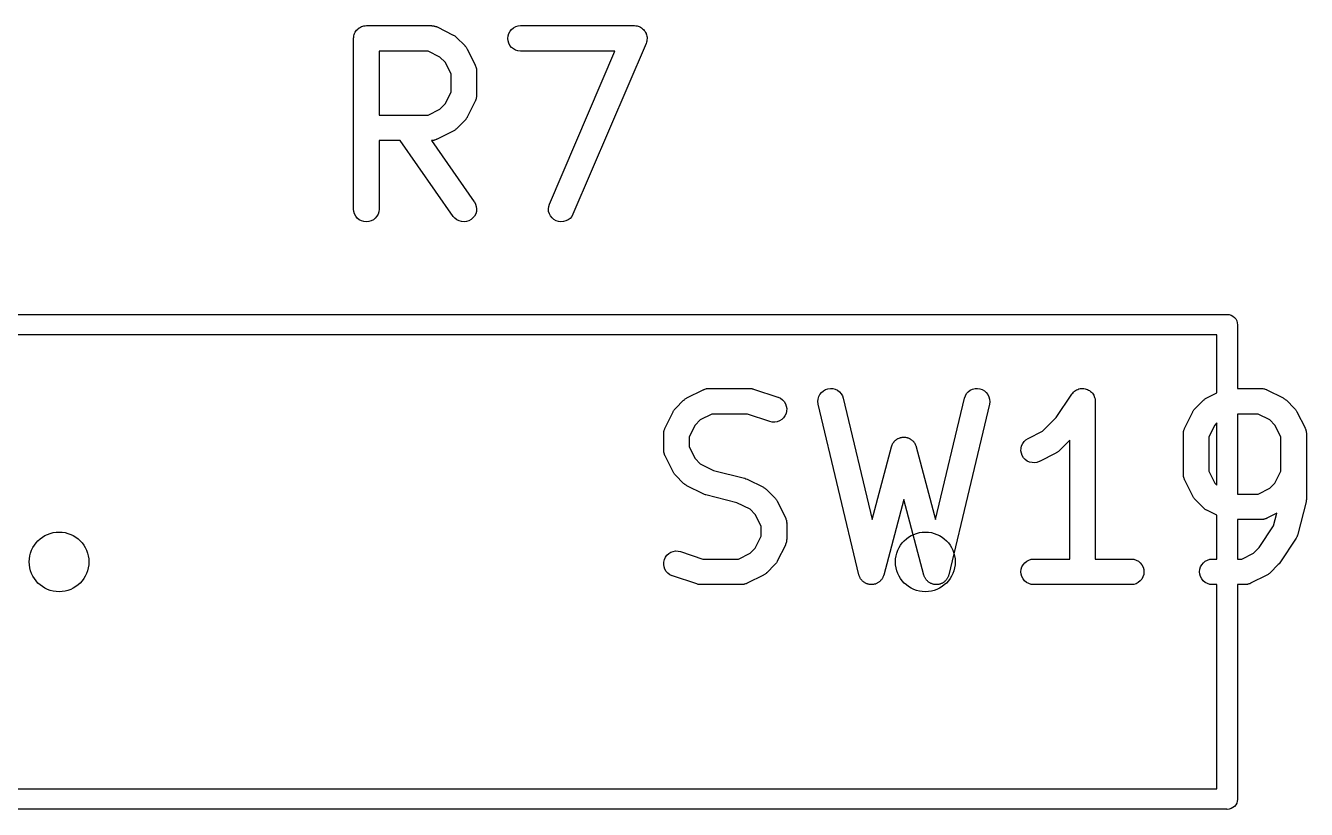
# Model space of a CAD drawing. Extents: x 17 to 176, y -177 to -9.
# Drawn here: x 67.88 to 75.39, y -24.31 to -19.72 of the extents above; entities that cross this region are included whole.
import ezdxf

# ---------------------------------------------------------------- set-up
doc = ezdxf.new("R2010")
doc.units = 0
doc.layers.add('BLACK', color=7, linetype='CONTINUOUS')

msp = doc.modelspace()

# ---------------------------------------------------------------- linework, layer by layer
at = {"layer": 'BLACK', "linetype": 'CONTINUOUS'}
for p, q in [((69.8084, -19.7566), (69.8117, -19.7504)), ((69.8117, -19.7504), (69.8119, -19.7502)), ((69.8119, -19.7502), (69.812, -19.75)), ((69.812, -19.75), (69.8166, -19.7446)), ((69.8166, -19.7446), (69.8211, -19.7392)), ((69.8211, -19.7392), (69.8213, -19.739)), ((69.8213, -19.739), (69.8214, -19.7388)), ((69.8214, -19.7388), (69.8269, -19.7344)), ((69.8269, -19.7344), (69.8324, -19.7299)), ((69.8324, -19.7299), (69.8326, -19.7298)), ((69.8326, -19.7298), (69.8328, -19.7296)), ((69.8328, -19.7296), (69.8391, -19.7264)), ((69.8391, -19.7264), (69.8453, -19.723)), ((69.8453, -19.723), (69.8456, -19.723)), ((69.8456, -19.723), (69.8458, -19.7228)), ((69.8458, -19.7228), (69.8526, -19.7208)), ((69.8526, -19.7208), (69.8593, -19.7188)), ((69.8593, -19.7188), (69.8596, -19.7188)), ((69.8596, -19.7188), (69.8598, -19.7187)), ((69.8598, -19.7187), (69.8669, -19.7181)), ((69.8669, -19.7181), (69.8739, -19.7174)), ((69.8739, -19.7174), (70.2549, -19.7174)), ((70.2549, -19.7174), (70.2559, -19.7174)), ((70.2559, -19.7174), (70.2581, -19.7176)), ((70.2581, -19.7176), (70.2603, -19.7176)), ((70.2603, -19.7176), (70.2654, -19.7184)), ((70.2654, -19.7184), (70.2704, -19.719)), ((70.2704, -19.719), (70.2725, -19.7197)), ((70.2725, -19.7197), (70.2747, -19.7201)), ((70.2747, -19.7201), (70.2795, -19.7219)), ((70.2795, -19.7219), (70.2844, -19.7234)), ((70.2844, -19.7234), (70.2863, -19.7245)), ((70.2863, -19.7245), (70.2884, -19.7253)), ((70.2884, -19.7253), (70.3836, -19.7729)), ((70.7095, -19.7633), (70.7165, -19.7504)), ((70.7165, -19.7504), (70.7258, -19.7392)), ((70.7258, -19.7392), (70.7372, -19.7299)), ((70.7372, -19.7299), (70.7501, -19.723)), ((70.7501, -19.723), (70.7641, -19.7188)), ((70.7641, -19.7188), (70.7787, -19.7174)), ((70.7787, -19.7174), (71.4453, -19.7174)), ((71.4453, -19.7174), (71.4464, -19.7174)), ((71.4464, -19.7174), (71.4466, -19.7174)), ((71.4466, -19.7174), (71.4469, -19.7174)), ((71.4469, -19.7174), (71.454, -19.7182)), ((71.454, -19.7182), (71.4609, -19.719)), ((71.4609, -19.719), (71.4612, -19.7191)), ((71.4612, -19.7191), (71.4614, -19.7191)), ((71.4614, -19.7191), (71.4682, -19.7213)), ((71.4682, -19.7213), (71.4749, -19.7234)), ((71.4749, -19.7234), (71.4751, -19.7236)), ((71.4751, -19.7236), (71.4754, -19.7237)), ((71.4754, -19.7237), (71.4815, -19.7271)), ((71.4815, -19.7271), (71.4877, -19.7305)), ((71.4877, -19.7305), (71.4879, -19.7307)), ((71.4879, -19.7307), (71.4881, -19.7308)), ((71.4881, -19.7308), (71.4935, -19.7354)), ((71.4935, -19.7354), (71.4989, -19.7399)), ((71.4989, -19.7399), (71.4991, -19.7401)), ((71.4991, -19.7401), (71.4993, -19.7403)), ((71.4993, -19.7403), (71.5037, -19.7459)), ((71.5037, -19.7459), (71.5081, -19.7513)), ((71.5081, -19.7513), (71.5082, -19.7515)), ((71.5082, -19.7515), (71.5084, -19.7517)), ((71.5084, -19.7517), (71.5116, -19.7581)), ((69.7989, -19.7913), (69.7997, -19.7843)), ((69.7989, -19.7918), (69.7989, -19.7913)), ((69.7989, -19.7919), (69.7989, -19.7918)), ((69.7989, -19.7924), (69.7989, -19.7919)), ((69.7989, -19.7919), (69.7989, -19.7919)), ((69.7989, -20.7924), (69.7989, -19.7924)), ((69.7997, -19.7843), (69.8004, -19.7773)), ((69.8004, -19.7773), (69.8005, -19.777)), ((69.8005, -19.7768), (69.8027, -19.7701)), ((69.8005, -19.777), (69.8005, -19.7768)), ((69.8027, -19.7701), (69.8048, -19.7633)), ((69.8048, -19.7633), (69.8049, -19.7631)), ((69.8049, -19.7631), (69.805, -19.7628)), ((69.805, -19.7628), (69.8084, -19.7566)), ((70.3836, -19.7729), (70.3846, -19.7734)), ((70.3846, -19.7734), (70.3881, -19.7757)), ((70.3881, -19.7757), (70.3918, -19.7777)), ((70.3918, -19.7777), (70.3942, -19.7797)), ((70.3942, -19.7797), (70.3969, -19.7814)), ((70.3969, -19.7814), (70.3999, -19.7843)), ((70.3999, -19.7843), (70.4031, -19.787)), ((70.4031, -19.787), (70.4507, -19.8346)), ((70.7037, -19.7919), (70.7052, -19.7773)), ((70.705, -19.8064), (70.7037, -19.7919)), ((70.7091, -19.8205), (70.705, -19.8064)), ((70.7052, -19.7773), (70.7095, -19.7633)), ((70.7159, -19.8334), (70.7091, -19.8205)), ((71.5143, -19.8219), (71.0857, -20.8219)), ((71.5116, -19.7581), (71.5149, -19.7643)), ((71.5145, -19.8214), (71.5143, -19.8217)), ((71.5143, -19.8217), (71.5143, -19.8219)), ((71.5166, -19.8147), (71.5145, -19.8214)), ((71.5149, -19.7643), (71.5149, -19.7645)), ((71.5149, -19.7645), (71.5151, -19.7648)), ((71.5151, -19.7648), (71.517, -19.7715)), ((71.5187, -19.808), (71.5166, -19.8147)), ((71.517, -19.7715), (71.519, -19.7783)), ((71.5188, -19.8075), (71.5187, -19.8077)), ((71.5187, -19.8077), (71.5187, -19.808)), ((71.5195, -19.8005), (71.5188, -19.8075)), ((71.519, -19.7783), (71.519, -19.7786)), ((71.519, -19.7786), (71.5191, -19.7788)), ((71.5191, -19.7788), (71.5197, -19.7858)), ((71.5203, -19.7934), (71.5195, -19.8005)), ((71.5197, -19.7858), (71.5203, -19.7929)), ((71.5203, -19.7929), (71.5203, -19.7932)), ((71.5203, -19.7932), (71.5203, -19.7934)), ((69.9489, -19.8674), (69.9489, -20.2412)), ((70.2372, -19.8674), (69.9489, -19.8674)), ((70.3057, -19.9016), (70.2372, -19.8674)), ((70.3361, -19.932), (70.3057, -19.9016)), ((70.4507, -19.8346), (70.4515, -19.8353)), ((70.4515, -19.8353), (70.4541, -19.8386)), ((70.4541, -19.8386), (70.457, -19.8417)), ((70.457, -19.8417), (70.4587, -19.8443)), ((70.4587, -19.8443), (70.4606, -19.8468)), ((70.4606, -19.8468), (70.4626, -19.8505)), ((70.4626, -19.8505), (70.4648, -19.8541)), ((70.4648, -19.8541), (70.5124, -19.9493)), ((70.7251, -19.8449), (70.7159, -19.8334)), ((70.7363, -19.8543), (70.7251, -19.8449)), ((70.7491, -19.8613), (70.7363, -19.8543)), ((70.7631, -19.8657), (70.7491, -19.8613)), ((70.7776, -19.8674), (70.7631, -19.8657)), ((70.7787, -19.8674), (70.7776, -19.8674)), ((71.3316, -19.8674), (70.7787, -19.8674)), ((70.9478, -20.7628), (71.3316, -19.8674)), ((70.3703, -20.0006), (70.3361, -19.932)), ((70.5124, -19.9493), (70.5129, -19.9503)), ((70.5129, -19.9503), (70.5136, -19.9523)), ((70.5136, -19.9523), (70.5147, -19.9543)), ((70.5147, -19.9543), (70.5162, -19.9592)), ((70.5162, -19.9592), (70.5179, -19.964)), ((70.5179, -19.964), (70.5183, -19.9662)), ((70.5183, -19.9662), (70.5189, -19.9683)), ((70.5189, -19.9683), (70.5194, -19.9734)), ((70.5194, -19.9734), (70.5202, -19.9785)), ((70.5202, -19.9785), (70.5201, -19.9807)), ((70.3703, -20.108), (70.3703, -20.0006)), ((70.5201, -19.9807), (70.5203, -19.9829)), ((70.5203, -19.9829), (70.5203, -20.1257)), ((70.3361, -20.1765), (70.3703, -20.108)), ((70.5203, -20.1268), (70.5201, -20.129)), ((70.5203, -20.1257), (70.5203, -20.1268)), ((70.3057, -20.2069), (70.3361, -20.1765)), ((70.5124, -20.1593), (70.4648, -20.2545)), ((70.5132, -20.1572), (70.5124, -20.1593)), ((70.5143, -20.1553), (70.5132, -20.1572)), ((70.5158, -20.1504), (70.5143, -20.1553)), ((70.5177, -20.1456), (70.5158, -20.1504)), ((70.518, -20.1434), (70.5177, -20.1456)), ((70.5187, -20.1413), (70.518, -20.1434)), ((70.5193, -20.1362), (70.5187, -20.1413)), ((70.5201, -20.1312), (70.5193, -20.1362)), ((70.5201, -20.129), (70.5201, -20.1312)), ((69.9489, -20.2412), (70.2372, -20.2412)), ((70.2372, -20.2412), (70.3057, -20.2069)), ((70.4507, -20.274), (70.4031, -20.3216)), ((70.4534, -20.2707), (70.4507, -20.274)), ((70.4564, -20.2677), (70.4534, -20.2707)), ((70.4581, -20.2651), (70.4564, -20.2677)), ((70.46, -20.2627), (70.4581, -20.2651)), ((70.462, -20.259), (70.46, -20.2627)), ((70.4643, -20.2554), (70.462, -20.259)), ((70.4648, -20.2545), (70.4643, -20.2554)), ((70.3836, -20.3357), (70.2884, -20.3833)), ((70.3872, -20.3334), (70.3836, -20.3357)), ((70.3909, -20.3315), (70.3872, -20.3334)), ((70.3934, -20.3295), (70.3909, -20.3315)), ((70.396, -20.3279), (70.3934, -20.3295)), ((70.3991, -20.325), (70.396, -20.3279)), ((70.4024, -20.3223), (70.3991, -20.325)), ((70.4031, -20.3216), (70.4024, -20.3223)), ((70.073, -20.3912), (69.9489, -20.3912)), ((69.9489, -20.3912), (69.9489, -20.7924)), ((70.3839, -20.8354), (70.073, -20.3912)), ((70.2571, -20.391), (70.256, -20.3911)), ((70.256, -20.3911), (70.5068, -20.7494)), ((70.2593, -20.3911), (70.2571, -20.391)), ((70.2643, -20.3903), (70.2593, -20.3911)), ((70.2694, -20.3898), (70.2643, -20.3903)), ((70.2715, -20.3891), (70.2694, -20.3898)), ((70.2737, -20.3888), (70.2715, -20.3891)), ((70.2785, -20.387), (70.2737, -20.3888)), ((70.2834, -20.3855), (70.2785, -20.387)), ((70.2854, -20.3845), (70.2834, -20.3855)), ((70.2875, -20.3837), (70.2854, -20.3845)), ((70.2884, -20.3833), (70.2875, -20.3837)), ((69.8003, -20.8069), (69.7989, -20.7924)), ((69.9489, -20.7934), (69.9473, -20.808)), ((69.9489, -20.7924), (69.9489, -20.7934)), ((70.5068, -20.7494), (70.5074, -20.7502)), ((70.5074, -20.7502), (70.5144, -20.7631)), ((70.5144, -20.7631), (70.5187, -20.7771)), ((70.5187, -20.7771), (70.5203, -20.7916)), ((70.5203, -20.7916), (70.5191, -20.8062)), ((70.9418, -20.7913), (70.9434, -20.7768)), ((70.943, -20.8059), (70.9418, -20.7913)), ((70.9434, -20.7768), (70.9478, -20.7628)), ((69.8046, -20.821), (69.8003, -20.8069)), ((69.8114, -20.8339), (69.8046, -20.821)), ((69.8207, -20.8452), (69.8114, -20.8339)), ((69.832, -20.8546), (69.8207, -20.8452)), ((69.8448, -20.8615), (69.832, -20.8546)), ((69.8588, -20.8658), (69.8448, -20.8615)), ((69.8734, -20.8674), (69.8588, -20.8658)), ((69.888, -20.8661), (69.8734, -20.8674)), ((69.902, -20.8619), (69.888, -20.8661)), ((69.915, -20.8551), (69.902, -20.8619)), ((69.9264, -20.846), (69.915, -20.8551)), ((69.9358, -20.8348), (69.9264, -20.846)), ((69.9428, -20.8219), (69.9358, -20.8348)), ((69.9473, -20.808), (69.9428, -20.8219)), ((70.3934, -20.8465), (70.3839, -20.8354)), ((70.4049, -20.8556), (70.3934, -20.8465)), ((70.418, -20.8622), (70.4049, -20.8556)), ((70.432, -20.8662), (70.418, -20.8622)), ((70.4466, -20.8674), (70.432, -20.8662)), ((70.4612, -20.8657), (70.4466, -20.8674)), ((70.4751, -20.8612), (70.4612, -20.8657)), ((70.4879, -20.8541), (70.4751, -20.8612)), ((70.4991, -20.8447), (70.4879, -20.8541)), ((70.5082, -20.8332), (70.4991, -20.8447)), ((70.515, -20.8202), (70.5082, -20.8332)), ((70.5191, -20.8062), (70.515, -20.8202)), ((70.947, -20.82), (70.943, -20.8059)), ((70.9537, -20.833), (70.947, -20.82)), ((70.9628, -20.8445), (70.9537, -20.833)), ((70.974, -20.854), (70.9628, -20.8445)), ((70.9867, -20.8611), (70.974, -20.854)), ((71.0007, -20.8656), (70.9867, -20.8611)), ((71.0152, -20.8674), (71.0007, -20.8656)), ((71.0298, -20.8662), (71.0152, -20.8674)), ((71.0439, -20.8623), (71.0298, -20.8662)), ((71.057, -20.8557), (71.0439, -20.8623)), ((71.0685, -20.8467), (71.057, -20.8557)), ((71.078, -20.8356), (71.0685, -20.8467)), ((71.0853, -20.8229), (71.078, -20.8356)), ((71.0857, -20.8219), (71.0853, -20.8229)), ((66.3049, -21.41), (74.9191, -21.41)), ((74.9191, -21.41), (74.922, -21.4097)), ((74.922, -21.4097), (74.9249, -21.41)), ((74.9249, -21.41), (74.9249, -21.41)), ((74.9249, -21.41), (74.9338, -21.4109)), ((74.9338, -21.4109), (74.9451, -21.4143)), ((74.9451, -21.4143), (74.9555, -21.4199)), ((74.9555, -21.4199), (74.9646, -21.4274)), ((74.9646, -21.4274), (74.9721, -21.4365)), ((74.9721, -21.4365), (74.9777, -21.4469)), ((74.9777, -21.4469), (74.9811, -21.4582)), ((74.9811, -21.4582), (74.9823, -21.47)), ((74.9823, -21.47), (74.982, -21.4729)), ((74.982, -21.4729), (74.982, -21.8434)), ((74.862, -21.53), (66.362, -21.53)), ((74.862, -21.8688), (74.862, -21.53)), ((71.7542, -21.8989), (71.8494, -21.8513)), ((71.8494, -21.8513), (71.8503, -21.8508)), ((71.8503, -21.8508), (71.8524, -21.8501)), ((71.8524, -21.8501), (71.8544, -21.849)), ((71.8544, -21.849), (71.8593, -21.8476)), ((71.8593, -21.8476), (71.8641, -21.8458)), ((71.8641, -21.8458), (71.8663, -21.8454)), ((71.8663, -21.8454), (71.8684, -21.8448)), ((71.8684, -21.8448), (71.8735, -21.8443)), ((71.8735, -21.8443), (71.8785, -21.8435)), ((71.8785, -21.8435), (71.8808, -21.8436)), ((71.8808, -21.8436), (71.883, -21.8434)), ((71.883, -21.8434), (72.121, -21.8434)), ((72.121, -21.8434), (72.1221, -21.8434)), ((72.1221, -21.8434), (72.1263, -21.8439)), ((72.1263, -21.8439), (72.1305, -21.844)), ((72.1305, -21.844), (72.1335, -21.8447)), ((72.1335, -21.8447), (72.1366, -21.845)), ((72.1366, -21.845), (72.1407, -21.8463)), ((72.1407, -21.8463), (72.1448, -21.8472)), ((72.1448, -21.8472), (72.2876, -21.8948)), ((72.5538, -21.8572), (72.5665, -21.85)), ((72.5665, -21.85), (72.5804, -21.8453)), ((72.5804, -21.8453), (72.5949, -21.8434)), ((72.5949, -21.8434), (72.6095, -21.8444)), ((72.6095, -21.8444), (72.6236, -21.8482)), ((72.6236, -21.8482), (72.6368, -21.8546)), ((72.6368, -21.8546), (72.6484, -21.8635)), ((73.404, -21.8628), (73.4157, -21.8541)), ((73.4157, -21.8541), (73.429, -21.8478)), ((73.429, -21.8478), (73.4432, -21.8442)), ((73.4432, -21.8442), (73.4578, -21.8435)), ((73.4578, -21.8435), (73.4723, -21.8455)), ((73.4723, -21.8455), (73.4861, -21.8504)), ((73.4861, -21.8504), (73.4987, -21.8579)), ((74.0269, -21.86), (74.0324, -21.8556)), ((74.0324, -21.8556), (74.0324, -21.8556)), ((74.0324, -21.8556), (74.0325, -21.8556)), ((74.0325, -21.8556), (74.0393, -21.852)), ((74.0393, -21.852), (74.0453, -21.8488)), ((74.0453, -21.8488), (74.0454, -21.8488)), ((74.0454, -21.8488), (74.0527, -21.8467)), ((74.0454, -21.8488), (74.0454, -21.8488)), ((74.0527, -21.8467), (74.0594, -21.8447)), ((74.0594, -21.8447), (74.0594, -21.8447)), ((74.0594, -21.8447), (74.0595, -21.8447)), ((74.0595, -21.8447), (74.0667, -21.844)), ((74.0667, -21.844), (74.074, -21.8434)), ((74.074, -21.8434), (74.0741, -21.8434)), ((74.074, -21.8434), (74.074, -21.8434)), ((74.0741, -21.8434), (74.0815, -21.8442)), ((74.0815, -21.8442), (74.0885, -21.8449)), ((74.0885, -21.8449), (74.0886, -21.8449)), ((74.0886, -21.8449), (74.0886, -21.8449)), ((74.0886, -21.8449), (74.096, -21.8472)), ((74.096, -21.8472), (74.1025, -21.8492)), ((74.1025, -21.8492), (74.1025, -21.8493)), ((74.1025, -21.8493), (74.1026, -21.8493)), ((74.1026, -21.8493), (74.1091, -21.8528)), ((74.1091, -21.8528), (74.1154, -21.8562)), ((74.1154, -21.8562), (74.1154, -21.8562)), ((74.1154, -21.8562), (74.1155, -21.8563)), ((74.1155, -21.8563), (74.121, -21.8609)), ((74.982, -21.8434), (75.121, -21.8434)), ((75.121, -21.8434), (75.1221, -21.8434)), ((75.1221, -21.8434), (75.1243, -21.8436)), ((75.1243, -21.8436), (75.1265, -21.8436)), ((75.1265, -21.8436), (75.1316, -21.8444)), ((75.1316, -21.8444), (75.1366, -21.845)), ((75.1366, -21.845), (75.1387, -21.8457)), ((75.1387, -21.8457), (75.1409, -21.8461)), ((75.1409, -21.8461), (75.1457, -21.8479)), ((75.1457, -21.8479), (75.1506, -21.8494)), ((75.1506, -21.8494), (75.1525, -21.8505)), ((75.1525, -21.8505), (75.1546, -21.8513)), ((75.1546, -21.8513), (75.2498, -21.8989)), ((71.6871, -21.9606), (71.7347, -21.913)), ((71.7347, -21.913), (71.7354, -21.9122)), ((71.7354, -21.9122), (71.7387, -21.9096)), ((71.7387, -21.9096), (71.7418, -21.9067)), ((71.7418, -21.9067), (71.7444, -21.905)), ((71.7444, -21.905), (71.7469, -21.9031)), ((71.7469, -21.9031), (71.7506, -21.9012)), ((71.7506, -21.9012), (71.7542, -21.8989)), ((72.2876, -21.8948), (72.2886, -21.8952)), ((72.2886, -21.8952), (72.3019, -21.9013)), ((72.3019, -21.9013), (72.3137, -21.9099)), ((72.3137, -21.9099), (72.3237, -21.9207)), ((72.3237, -21.9207), (72.3313, -21.9332)), ((72.5223, -21.9202), (72.5233, -21.9056)), ((72.524, -21.9347), (72.5223, -21.9202)), ((72.5233, -21.9056), (72.5272, -21.8915)), ((72.5272, -21.8915), (72.5338, -21.8784)), ((72.5338, -21.8784), (72.5428, -21.8668)), ((72.5428, -21.8668), (72.5538, -21.8572)), ((72.6484, -21.8635), (72.6581, -21.8745)), ((72.6581, -21.8745), (72.6654, -21.8872)), ((72.6654, -21.8872), (72.6702, -21.901)), ((72.6702, -21.901), (72.8394, -22.6119)), ((73.2122, -22.6119), (73.3814, -21.901)), ((73.3814, -21.901), (73.3817, -21.9)), ((73.3817, -21.9), (73.3866, -21.8862)), ((73.3866, -21.8862), (73.3942, -21.8737)), ((73.3942, -21.8737), (73.404, -21.8628)), ((73.4987, -21.8579), (73.5096, -21.8676)), ((73.5096, -21.8676), (73.5184, -21.8793)), ((73.5184, -21.8793), (73.5248, -21.8925)), ((73.5248, -21.8925), (73.5285, -21.9066)), ((73.5293, -21.9212), (73.5273, -21.9358)), ((73.5285, -21.9066), (73.5293, -21.9212)), ((73.9199, -22.0135), (74.011, -21.8768)), ((74.011, -21.8768), (74.0115, -21.876)), ((74.0115, -21.876), (74.0115, -21.876)), ((74.0115, -21.876), (74.0116, -21.876)), ((74.0116, -21.8759), (74.0163, -21.8703)), ((74.0116, -21.876), (74.0116, -21.8759)), ((74.0163, -21.8703), (74.021, -21.8648)), ((74.021, -21.8647), (74.0269, -21.86)), ((74.021, -21.8648), (74.021, -21.8647)), ((74.021, -21.8648), (74.021, -21.8648)), ((74.121, -21.8609), (74.1266, -21.8655)), ((74.1266, -21.8655), (74.1267, -21.8656)), ((74.1267, -21.8656), (74.1267, -21.8656)), ((74.1267, -21.8656), (74.1316, -21.8716)), ((74.1316, -21.8716), (74.1359, -21.8769)), ((74.1359, -21.8769), (74.1359, -21.8769)), ((74.1359, -21.8769), (74.136, -21.877)), ((74.136, -21.877), (74.1396, -21.8839)), ((74.1396, -21.8839), (74.1428, -21.8898)), ((74.1428, -21.8898), (74.1428, -21.8899)), ((74.1428, -21.8899), (74.1428, -21.8899)), ((74.1428, -21.8899), (74.1449, -21.897)), ((74.1449, -21.897), (74.147, -21.9038)), ((74.147, -21.9038), (74.147, -21.9039)), ((74.147, -21.9039), (74.147, -21.9039)), ((74.147, -21.9039), (74.1477, -21.9113)), ((74.1477, -21.9113), (74.1484, -21.9184)), ((74.1484, -21.9184), (74.1484, -22.8434)), ((74.7347, -21.9606), (74.7823, -21.913)), ((74.7823, -21.913), (74.783, -21.9122)), ((74.783, -21.9122), (74.7863, -21.9096)), ((74.7863, -21.9096), (74.7894, -21.9067)), ((74.7894, -21.9067), (74.792, -21.905)), ((74.792, -21.905), (74.7945, -21.9031)), ((74.7945, -21.9031), (74.7982, -21.9012)), ((74.7982, -21.9012), (74.8018, -21.8989)), ((74.8018, -21.8989), (74.862, -21.8688)), ((75.2498, -21.8989), (75.2508, -21.8994)), ((75.2508, -21.8994), (75.2543, -21.9017)), ((75.2543, -21.9017), (75.258, -21.9037)), ((75.258, -21.9037), (75.2604, -21.9057)), ((75.2604, -21.9057), (75.263, -21.9074)), ((75.263, -21.9074), (75.2661, -21.9103)), ((75.2661, -21.9103), (75.2693, -21.913)), ((75.2693, -21.913), (75.3169, -21.9606)), ((71.6254, -22.0753), (71.673, -21.9801)), ((71.673, -21.9801), (71.6735, -21.9791)), ((71.6735, -21.9791), (71.6758, -21.9756)), ((71.6758, -21.9756), (71.6778, -21.9719)), ((71.6778, -21.9719), (71.6798, -21.9695)), ((71.6798, -21.9695), (71.6815, -21.9669)), ((71.6815, -21.9669), (71.6844, -21.9638)), ((71.6844, -21.9638), (71.6871, -21.9606)), ((71.9007, -21.9934), (71.8321, -22.0276)), ((72.1089, -21.9934), (71.9007, -21.9934)), ((72.2402, -22.0372), (72.1089, -21.9934)), ((72.3288, -22.0035), (72.3203, -22.0154)), ((72.3349, -21.9902), (72.3288, -22.0035)), ((72.3313, -21.9332), (72.3364, -21.9469)), ((72.3382, -21.976), (72.3349, -21.9902)), ((72.3364, -21.9469), (72.3388, -21.9613)), ((72.3388, -21.9613), (72.3382, -21.976)), ((72.5243, -21.9358), (72.524, -21.9347)), ((72.7624, -22.9358), (72.5243, -21.9358)), ((73.5273, -21.9358), (73.2892, -22.9358)), ((74.673, -22.0753), (74.7206, -21.9801)), ((74.7206, -21.9801), (74.7211, -21.9791)), ((74.7211, -21.9791), (74.7234, -21.9756)), ((74.7234, -21.9756), (74.7254, -21.9719)), ((74.7254, -21.9719), (74.7274, -21.9695)), ((74.7274, -21.9695), (74.7291, -21.9669)), ((74.7291, -21.9669), (74.732, -21.9638)), ((74.732, -21.9638), (74.7347, -21.9606)), ((74.982, -21.9934), (74.982, -22.4624)), ((75.1033, -21.9934), (74.982, -21.9934)), ((75.1719, -22.0276), (75.1033, -21.9934)), ((75.3169, -21.9606), (75.3177, -21.9613)), ((75.3177, -21.9613), (75.3203, -21.9646)), ((75.3203, -21.9646), (75.3232, -21.9677)), ((75.3232, -21.9677), (75.3249, -21.9703)), ((75.3249, -21.9703), (75.3268, -21.9728)), ((75.3268, -21.9728), (75.3287, -21.9765)), ((75.3287, -21.9765), (75.331, -21.9801)), ((75.331, -21.9801), (75.3786, -22.0753)), ((71.622, -22.0842), (71.6235, -22.0793)), ((71.6235, -22.0793), (71.6246, -22.0774)), ((71.6246, -22.0774), (71.6254, -22.0753)), ((71.8017, -22.058), (71.7675, -22.1266)), ((71.8321, -22.0276), (71.8017, -22.058)), ((72.2545, -22.0404), (72.2402, -22.0372)), ((72.2691, -22.0408), (72.2545, -22.0404)), ((72.2835, -22.0384), (72.2691, -22.0408)), ((72.2972, -22.0332), (72.2835, -22.0384)), ((72.3096, -22.0254), (72.2972, -22.0332)), ((72.3203, -22.0154), (72.3096, -22.0254)), ((73.8385, -22.0948), (73.9199, -22.0135)), ((74.6696, -22.0842), (74.6712, -22.0793)), ((74.6712, -22.0793), (74.6722, -22.0774)), ((74.6722, -22.0774), (74.673, -22.0753)), ((74.8494, -22.058), (74.8151, -22.1266)), ((74.862, -22.0454), (74.8494, -22.058)), ((74.862, -22.4104), (74.862, -22.0454)), ((75.2023, -22.058), (75.1719, -22.0276)), ((75.2365, -22.1266), (75.2023, -22.058)), ((75.3786, -22.0753), (75.3791, -22.0763)), ((75.3791, -22.0763), (75.3798, -22.0783)), ((75.3798, -22.0783), (75.3809, -22.0803)), ((75.3809, -22.0803), (75.3823, -22.0852)), ((71.6175, -22.1078), (71.6177, -22.1056)), ((71.6175, -22.1089), (71.6175, -22.1078)), ((71.6175, -22.2041), (71.6175, -22.1089)), ((71.6177, -22.1034), (71.6185, -22.0984)), ((71.6177, -22.1056), (71.6177, -22.1034)), ((71.6185, -22.0984), (71.6191, -22.0933)), ((71.6191, -22.0933), (71.6198, -22.0912)), ((71.6198, -22.0912), (71.6202, -22.089)), ((71.6202, -22.089), (71.622, -22.0842)), ((71.7675, -22.1266), (71.7675, -22.1864)), ((72.9668, -22.1578), (72.9685, -22.156)), ((72.9685, -22.156), (72.97, -22.154)), ((72.97, -22.154), (72.9736, -22.1507)), ((72.9736, -22.1507), (72.9769, -22.1472)), ((72.9769, -22.1472), (72.9789, -22.1458)), ((72.9789, -22.1458), (72.9807, -22.1441)), ((72.9807, -22.1441), (72.9849, -22.1416)), ((72.9849, -22.1416), (72.9889, -22.1388)), ((72.9889, -22.1388), (72.9912, -22.1378)), ((72.9912, -22.1378), (72.9932, -22.1365)), ((72.9932, -22.1365), (72.9978, -22.1349)), ((72.9978, -22.1349), (73.0023, -22.1329)), ((73.0023, -22.1329), (73.0047, -22.1323)), ((73.0047, -22.1323), (73.007, -22.1315)), ((73.007, -22.1315), (73.0118, -22.1307)), ((73.0118, -22.1307), (73.0166, -22.1297)), ((73.0166, -22.1297), (73.019, -22.1296)), ((73.019, -22.1296), (73.0215, -22.1292)), ((73.0215, -22.1292), (73.0263, -22.1294)), ((73.0263, -22.1294), (73.0312, -22.1293)), ((73.0312, -22.1293), (73.0336, -22.1297)), ((73.0336, -22.1297), (73.0361, -22.1298)), ((73.0361, -22.1298), (73.0408, -22.1309)), ((73.0408, -22.1309), (73.0456, -22.1318)), ((73.0456, -22.1318), (73.0479, -22.1326)), ((73.0479, -22.1326), (73.0503, -22.1332)), ((73.0503, -22.1332), (73.0547, -22.1352)), ((73.0547, -22.1352), (73.0593, -22.137)), ((73.0593, -22.137), (73.0614, -22.1383)), ((73.0614, -22.1383), (73.0636, -22.1393)), ((73.0636, -22.1393), (73.0676, -22.1422)), ((73.0676, -22.1422), (73.0717, -22.1448)), ((73.0717, -22.1448), (73.0735, -22.1465)), ((73.0735, -22.1465), (73.0755, -22.1479)), ((73.0755, -22.1479), (73.0788, -22.1515)), ((73.0788, -22.1515), (73.0824, -22.1548)), ((73.0824, -22.1548), (73.0838, -22.1568)), ((73.0838, -22.1568), (73.0854, -22.1586)), ((73.7227, -22.1668), (73.7311, -22.1549)), ((73.7311, -22.1549), (73.7418, -22.1448)), ((73.7418, -22.1448), (73.7542, -22.137)), ((73.7542, -22.137), (73.8385, -22.0948)), ((73.9984, -22.1471), (73.936, -22.2095)), ((73.9984, -22.8434), (73.9984, -22.1471)), ((74.6651, -22.1078), (74.6653, -22.1056)), ((74.6651, -22.1089), (74.6651, -22.1078)), ((74.6651, -22.347), (74.6651, -22.1089)), ((74.6653, -22.1034), (74.6662, -22.0984)), ((74.6653, -22.1056), (74.6653, -22.1034)), ((74.6662, -22.0984), (74.6667, -22.0933)), ((74.6667, -22.0933), (74.6674, -22.0912)), ((74.6674, -22.0912), (74.6678, -22.089)), ((74.6678, -22.089), (74.6696, -22.0842)), ((74.8151, -22.1266), (74.8151, -22.3292)), ((75.2365, -22.3292), (75.2365, -22.1266)), ((75.3823, -22.0852), (75.3841, -22.09)), ((75.3841, -22.09), (75.3845, -22.0922)), ((75.3845, -22.0922), (75.3851, -22.0943)), ((75.3851, -22.0943), (75.3856, -22.0994)), ((75.3856, -22.0994), (75.3864, -22.1045)), ((75.3864, -22.1045), (75.3863, -22.1067)), ((75.3863, -22.1067), (75.3865, -22.1089)), ((75.3865, -22.1089), (75.3865, -22.4898)), ((71.6177, -22.2063), (71.6175, -22.2041)), ((71.6176, -22.2085), (71.6177, -22.2063)), ((71.6184, -22.2136), (71.6176, -22.2085)), ((71.6189, -22.2187), (71.6184, -22.2136)), ((71.6195, -22.2208), (71.6189, -22.2187)), ((71.6199, -22.223), (71.6195, -22.2208)), ((71.6217, -22.2278), (71.6199, -22.223)), ((71.6231, -22.2327), (71.6217, -22.2278)), ((71.7675, -22.1864), (71.8017, -22.2549)), ((72.8394, -22.6119), (72.9533, -22.1848)), ((72.9533, -22.1848), (72.9536, -22.1838)), ((72.9536, -22.1838), (72.9545, -22.1815)), ((72.9545, -22.1815), (72.9551, -22.1791)), ((72.9551, -22.1791), (72.9572, -22.1747)), ((72.9572, -22.1747), (72.9589, -22.1701)), ((72.9589, -22.1701), (72.9603, -22.1681)), ((72.9603, -22.1681), (72.9613, -22.1658)), ((72.9613, -22.1658), (72.9642, -22.1619)), ((72.9642, -22.1619), (72.9668, -22.1578)), ((73.0854, -22.1586), (73.088, -22.1628)), ((73.088, -22.1628), (73.0908, -22.1667)), ((73.0908, -22.1667), (73.0919, -22.169)), ((73.0919, -22.169), (73.0931, -22.1711)), ((73.0931, -22.1711), (73.0949, -22.1756)), ((73.0949, -22.1756), (73.0969, -22.1801)), ((73.0969, -22.1801), (73.0974, -22.1825)), ((73.0974, -22.1825), (73.0983, -22.1848)), ((73.0983, -22.1848), (73.2122, -22.6119)), ((73.7129, -22.209), (73.7133, -22.1944)), ((73.7153, -22.2235), (73.7129, -22.209)), ((73.7133, -22.1944), (73.7166, -22.1801)), ((73.7204, -22.2372), (73.7153, -22.2235)), ((73.7166, -22.1801), (73.7227, -22.1668)), ((73.9165, -22.2236), (73.8213, -22.2712)), ((73.9201, -22.2213), (73.9165, -22.2236)), ((73.9238, -22.2194), (73.9201, -22.2213)), ((73.9262, -22.2174), (73.9238, -22.2194)), ((73.9289, -22.2158), (73.9262, -22.2174)), ((73.9319, -22.2129), (73.9289, -22.2158)), ((73.9352, -22.2102), (73.9319, -22.2129)), ((73.936, -22.2095), (73.9352, -22.2102)), ((71.6242, -22.2346), (71.6231, -22.2327)), ((71.6249, -22.2367), (71.6242, -22.2346)), ((71.6254, -22.2376), (71.6249, -22.2367)), ((71.673, -22.3329), (71.6254, -22.2376)), ((71.8017, -22.2549), (71.8321, -22.2853)), ((71.8321, -22.2853), (71.9091, -22.3238)), ((73.7281, -22.2496), (73.7204, -22.2372)), ((73.7381, -22.2603), (73.7281, -22.2496)), ((73.7499, -22.2689), (73.7381, -22.2603)), ((73.7633, -22.275), (73.7499, -22.2689)), ((73.7775, -22.2784), (73.7633, -22.275)), ((73.7921, -22.279), (73.7775, -22.2784)), ((73.8066, -22.2767), (73.7921, -22.279)), ((73.8203, -22.2716), (73.8066, -22.2767)), ((73.8213, -22.2712), (73.8203, -22.2716)), ((71.6753, -22.3364), (71.673, -22.3329)), ((71.6772, -22.3402), (71.6753, -22.3364)), ((71.6791, -22.3426), (71.6772, -22.3402)), ((71.6808, -22.3453), (71.6791, -22.3426)), ((71.6837, -22.3483), (71.6808, -22.3453)), ((71.6863, -22.3516), (71.6837, -22.3483)), ((71.6871, -22.3524), (71.6863, -22.3516)), ((71.7347, -22.4), (71.6871, -22.3524)), ((71.9091, -22.3238), (72.0916, -22.3694)), ((72.0916, -22.3694), (72.0926, -22.3697)), ((72.0926, -22.3697), (72.093, -22.3698)), ((72.093, -22.3698), (72.0933, -22.3699)), ((72.0933, -22.3699), (72.0998, -22.3724)), ((72.0998, -22.3724), (72.1063, -22.3748)), ((72.1063, -22.3748), (72.1066, -22.375)), ((72.1066, -22.375), (72.107, -22.3751)), ((72.107, -22.3751), (72.2022, -22.4227)), ((74.6653, -22.3491), (74.6651, -22.347)), ((74.6652, -22.3514), (74.6653, -22.3491)), ((74.666, -22.3564), (74.6652, -22.3514)), ((74.6665, -22.3615), (74.666, -22.3564)), ((74.6672, -22.3636), (74.6665, -22.3615)), ((74.6675, -22.3658), (74.6672, -22.3636)), ((74.6693, -22.3706), (74.6675, -22.3658)), ((74.6708, -22.3755), (74.6693, -22.3706)), ((74.6718, -22.3775), (74.6708, -22.3755)), ((74.6726, -22.3796), (74.6718, -22.3775)), ((74.673, -22.3805), (74.6726, -22.3796)), ((74.7206, -22.4757), (74.673, -22.3805)), ((74.8151, -22.3292), (74.8494, -22.3978)), ((75.2023, -22.3978), (75.2365, -22.3292)), ((71.7379, -22.4027), (71.7347, -22.4)), ((71.741, -22.4056), (71.7379, -22.4027)), ((71.7436, -22.4073), (71.741, -22.4056)), ((71.746, -22.4093), (71.7436, -22.4073)), ((71.7497, -22.4113), (71.746, -22.4093)), ((71.7532, -22.4136), (71.7497, -22.4113)), ((71.7542, -22.414), (71.7532, -22.4136)), ((71.8494, -22.4617), (71.7542, -22.414)), ((72.2022, -22.4227), (72.2031, -22.4232)), ((72.2031, -22.4232), (72.2067, -22.4255)), ((72.2067, -22.4255), (72.2104, -22.4275)), ((72.2104, -22.4275), (72.2128, -22.4295)), ((72.2128, -22.4295), (72.2154, -22.4312)), ((72.2154, -22.4312), (72.2184, -22.4341)), ((72.2184, -22.4341), (72.2217, -22.4368)), ((72.2217, -22.4368), (72.2693, -22.4844)), ((74.8494, -22.3978), (74.862, -22.4104)), ((75.1033, -22.4624), (75.1719, -22.4282)), ((75.1719, -22.4282), (75.2023, -22.3978)), ((71.8497, -22.4618), (71.8494, -22.4617)), ((71.85, -22.462), (71.8497, -22.4618)), ((71.8565, -22.4644), (71.85, -22.462)), ((71.8631, -22.4669), (71.8565, -22.4644)), ((71.8634, -22.467), (71.8631, -22.4669)), ((71.8637, -22.4671), (71.8634, -22.467)), ((71.8648, -22.4673), (71.8637, -22.4671)), ((72.0473, -22.513), (71.8648, -22.4673)), ((72.1242, -22.5514), (72.0473, -22.513)), ((72.2693, -22.4844), (72.2701, -22.4851)), ((72.2701, -22.4851), (72.2727, -22.4884)), ((72.2727, -22.4884), (72.2756, -22.4915)), ((72.2756, -22.4915), (72.2772, -22.4941)), ((72.2772, -22.4941), (72.2792, -22.4966)), ((72.2792, -22.4966), (72.2811, -22.5003)), ((72.2811, -22.5003), (72.2834, -22.5039)), ((72.2834, -22.5039), (72.331, -22.5991)), ((73.0258, -22.4952), (72.9078, -22.9377)), ((73.1438, -22.9377), (73.0258, -22.4952)), ((74.7229, -22.4793), (74.7206, -22.4757)), ((74.7248, -22.483), (74.7229, -22.4793)), ((74.7268, -22.4855), (74.7248, -22.483)), ((74.7284, -22.4881), (74.7268, -22.4855)), ((74.7313, -22.4912), (74.7284, -22.4881)), ((74.7339, -22.4945), (74.7313, -22.4912)), ((74.7347, -22.4952), (74.7339, -22.4945)), ((74.7823, -22.5428), (74.7347, -22.4952)), ((74.982, -22.4624), (75.1033, -22.4624)), ((75.3843, -22.508), (75.3367, -22.6985)), ((75.3845, -22.5067), (75.3843, -22.508)), ((75.3849, -22.5054), (75.3845, -22.5067)), ((75.3855, -22.4995), (75.3849, -22.5054)), ((75.3864, -22.4935), (75.3855, -22.4995)), ((75.3865, -22.4909), (75.3864, -22.4922)), ((75.3864, -22.4922), (75.3864, -22.4935)), ((75.3865, -22.4898), (75.3865, -22.4909)), ((72.1546, -22.5819), (72.1242, -22.5514)), ((72.1889, -22.6504), (72.1546, -22.5819)), ((72.331, -22.5991), (72.3314, -22.6001)), ((72.3314, -22.6001), (72.3322, -22.6021)), ((72.3322, -22.6021), (72.3332, -22.6041)), ((72.3332, -22.6041), (72.3347, -22.609)), ((74.7856, -22.5455), (74.7823, -22.5428)), ((74.7886, -22.5485), (74.7856, -22.5455)), ((74.7912, -22.5502), (74.7886, -22.5485)), ((74.7936, -22.5521), (74.7912, -22.5502)), ((74.7973, -22.5541), (74.7936, -22.5521)), ((74.8009, -22.5564), (74.7973, -22.5541)), ((74.8018, -22.5569), (74.8009, -22.5564)), ((74.862, -22.587), (74.8018, -22.5569)), ((74.862, -22.8434), (74.862, -22.587)), ((75.1496, -22.6068), (75.1447, -22.6083)), ((75.1516, -22.6057), (75.1496, -22.6068)), ((75.1536, -22.605), (75.1516, -22.6057)), ((75.1546, -22.6045), (75.1536, -22.605)), ((75.2128, -22.5754), (75.1546, -22.6045)), ((75.1943, -22.6495), (75.2128, -22.5754)), ((72.1889, -22.7102), (72.1889, -22.6504)), ((72.3347, -22.609), (72.3365, -22.6138)), ((72.3365, -22.6138), (72.3368, -22.616)), ((72.3368, -22.616), (72.3375, -22.6181)), ((72.3375, -22.6181), (72.338, -22.6232)), ((72.338, -22.6232), (72.3388, -22.6283)), ((72.3388, -22.6283), (72.3387, -22.6305)), ((72.3387, -22.6305), (72.3389, -22.6327)), ((72.3389, -22.6327), (72.3389, -22.7279)), ((75.121, -22.6124), (74.982, -22.6124)), ((74.982, -22.6124), (74.982, -22.8434)), ((75.1104, -22.7754), (75.1943, -22.6495)), ((75.1232, -22.6122), (75.121, -22.6124)), ((75.1254, -22.6123), (75.1232, -22.6122)), ((75.1305, -22.6115), (75.1254, -22.6123)), ((75.1356, -22.611), (75.1305, -22.6115)), ((75.1377, -22.6104), (75.1356, -22.611)), ((75.1399, -22.61), (75.1377, -22.6104)), ((75.1447, -22.6083), (75.1399, -22.61)), ((72.1546, -22.7787), (72.1889, -22.7102)), ((72.3328, -22.7574), (72.3318, -22.7594)), ((72.3344, -22.7526), (72.3328, -22.7574)), ((72.3362, -22.7478), (72.3344, -22.7526)), ((72.3366, -22.7456), (72.3362, -22.7478)), ((72.3373, -22.7435), (72.3366, -22.7456)), ((72.3378, -22.7384), (72.3373, -22.7435)), ((72.3387, -22.7334), (72.3378, -22.7384)), ((72.3389, -22.729), (72.3387, -22.7311)), ((72.3387, -22.7311), (72.3387, -22.7334)), ((72.3389, -22.7279), (72.3389, -22.729)), ((75.3263, -22.7219), (75.2311, -22.8647)), ((75.3287, -22.7175), (75.3263, -22.7219)), ((75.3313, -22.7132), (75.3287, -22.7175)), ((75.3321, -22.711), (75.3313, -22.7132)), ((75.3332, -22.709), (75.3321, -22.711)), ((75.3347, -22.7042), (75.3332, -22.709)), ((75.3364, -22.6995), (75.3347, -22.7042)), ((75.3367, -22.6985), (75.3364, -22.6995)), ((71.6275, -22.8332), (71.6361, -22.8213)), ((71.6361, -22.8213), (71.6468, -22.8113)), ((71.6468, -22.8113), (71.6592, -22.8036)), ((71.6592, -22.8036), (71.6729, -22.7984)), ((71.6729, -22.7984), (71.6873, -22.7959)), ((71.6873, -22.7959), (71.7019, -22.7964)), ((71.7019, -22.7964), (71.7162, -22.7996)), ((71.7162, -22.7996), (71.8475, -22.8434)), ((72.0557, -22.8434), (72.1242, -22.8091)), ((72.1242, -22.8091), (72.1546, -22.7787)), ((72.331, -22.7614), (72.2834, -22.8567)), ((72.3318, -22.7594), (72.331, -22.7614)), ((75.0081, -22.8434), (75.0766, -22.8091)), ((75.0766, -22.8091), (75.1104, -22.7754)), ((71.6176, -22.8754), (71.6181, -22.8608)), ((71.62, -22.8899), (71.6176, -22.8754)), ((71.6181, -22.8608), (71.6215, -22.8465)), ((71.625, -22.9036), (71.62, -22.8899)), ((71.6215, -22.8465), (71.6275, -22.8332)), ((71.6327, -22.9161), (71.625, -22.9036)), ((71.8475, -22.8434), (72.0557, -22.8434)), ((72.2693, -22.8762), (72.2217, -22.9238)), ((72.272, -22.8729), (72.2693, -22.8762)), ((72.2749, -22.8699), (72.272, -22.8729)), ((72.2766, -22.8673), (72.2749, -22.8699)), ((72.2786, -22.8649), (72.2766, -22.8673)), ((72.2806, -22.8612), (72.2786, -22.8649)), ((72.2829, -22.8576), (72.2806, -22.8612)), ((72.2834, -22.8567), (72.2829, -22.8576)), ((73.7127, -22.9179), (73.7142, -22.9033)), ((73.7142, -22.9033), (73.7186, -22.8893)), ((73.7186, -22.8893), (73.7255, -22.8764)), ((73.7255, -22.8764), (73.7349, -22.8652)), ((73.7349, -22.8652), (73.7462, -22.8559)), ((73.7462, -22.8559), (73.7591, -22.849)), ((73.7591, -22.849), (73.7731, -22.8448)), ((73.7731, -22.8448), (73.7877, -22.8434)), ((73.7877, -22.8434), (73.9984, -22.8434)), ((74.1484, -22.8434), (74.3591, -22.8434)), ((74.3591, -22.8434), (74.3602, -22.8434)), ((74.3602, -22.8434), (74.3747, -22.845)), ((74.3747, -22.845), (74.3887, -22.8494)), ((74.3887, -22.8494), (74.4015, -22.8565)), ((74.4015, -22.8565), (74.4127, -22.8659)), ((74.4127, -22.8659), (74.4219, -22.8773)), ((74.4219, -22.8773), (74.4287, -22.8903)), ((74.4287, -22.8903), (74.4328, -22.9043)), ((74.4328, -22.9043), (74.4341, -22.9189)), ((74.7603, -22.9179), (74.7619, -22.9033)), ((74.7619, -22.9033), (74.7662, -22.8893)), ((74.7662, -22.8893), (74.7732, -22.8764)), ((74.7732, -22.8764), (74.7825, -22.8652)), ((74.7825, -22.8652), (74.7938, -22.8559)), ((74.7938, -22.8559), (74.8068, -22.849)), ((74.8068, -22.849), (74.8208, -22.8448)), ((74.8208, -22.8448), (74.8353, -22.8434)), ((74.8353, -22.8434), (74.862, -22.8434)), ((74.982, -22.8434), (75.0081, -22.8434)), ((75.2217, -22.8762), (75.1741, -22.9238)), ((75.226, -22.8709), (75.2217, -22.8762)), ((75.2305, -22.8656), (75.226, -22.8709)), ((75.231, -22.8649), (75.2305, -22.8656)), ((75.2311, -22.8647), (75.231, -22.8649)), ((75.231, -22.8649), (75.231, -22.8649)), ((75.231, -22.8649), (75.231, -22.8649)), ((71.6426, -22.9268), (71.6327, -22.9161)), ((71.6545, -22.9354), (71.6426, -22.9268)), ((71.6678, -22.9416), (71.6545, -22.9354)), ((71.6688, -22.9419), (71.6678, -22.9416)), ((71.8116, -22.9895), (71.6688, -22.9419)), ((72.2022, -22.9378), (72.107, -22.9855)), ((72.2058, -22.9356), (72.2022, -22.9378)), ((72.2095, -22.9337), (72.2058, -22.9356)), ((72.212, -22.9317), (72.2095, -22.9337)), ((72.2146, -22.9301), (72.212, -22.9317)), ((72.2177, -22.9272), (72.2146, -22.9301)), ((72.221, -22.9245), (72.2177, -22.9272)), ((72.2217, -22.9238), (72.221, -22.9245)), ((72.7635, -22.939), (72.7624, -22.9358)), ((72.7643, -22.9424), (72.7635, -22.939)), ((72.7659, -22.9459), (72.7643, -22.9424)), ((72.7671, -22.9496), (72.7659, -22.9459)), ((72.7689, -22.9526), (72.7671, -22.9496)), ((72.7703, -22.9557), (72.7689, -22.9526)), ((72.7725, -22.9589), (72.7703, -22.9557)), ((72.7745, -22.9622), (72.7725, -22.9589)), ((72.7768, -22.9648), (72.7745, -22.9622)), ((72.7788, -22.9677), (72.7768, -22.9648)), ((72.7816, -22.9703), (72.7788, -22.9677)), ((72.7842, -22.9732), (72.7816, -22.9703)), ((72.7869, -22.9753), (72.7842, -22.9732)), ((72.7894, -22.9777), (72.7869, -22.9753)), ((72.7927, -22.9798), (72.7894, -22.9777)), ((72.7958, -22.9821), (72.7927, -22.9798)), ((72.7989, -22.9836), (72.7958, -22.9821)), ((72.8754, -22.9814), (72.8722, -22.9837)), ((72.8788, -22.9795), (72.8754, -22.9814)), ((72.8814, -22.9773), (72.8788, -22.9795)), ((72.8842, -22.9753), (72.8814, -22.9773)), ((72.8869, -22.9725), (72.8842, -22.9753)), ((72.8898, -22.9699), (72.8869, -22.9725)), ((72.8919, -22.9672), (72.8898, -22.9699)), ((72.8943, -22.9647), (72.8919, -22.9672)), ((72.8964, -22.9614), (72.8943, -22.9647)), ((72.8988, -22.9584), (72.8964, -22.9614)), ((72.9003, -22.9553), (72.8988, -22.9584)), ((72.9022, -22.9523), (72.9003, -22.9553)), ((72.9036, -22.9487), (72.9022, -22.9523)), ((72.9053, -22.9453), (72.9036, -22.9487)), ((72.9063, -22.9419), (72.9053, -22.9453)), ((72.9075, -22.9387), (72.9063, -22.9419)), ((72.9078, -22.9377), (72.9075, -22.9387)), ((73.145, -22.941), (73.1438, -22.9377)), ((73.1459, -22.9443), (73.145, -22.941)), ((73.1476, -22.9478), (73.1459, -22.9443)), ((73.149, -22.9514), (73.1476, -22.9478)), ((73.1508, -22.9544), (73.149, -22.9514)), ((73.1523, -22.9575), (73.1508, -22.9544)), ((73.1546, -22.9606), (73.1523, -22.9575)), ((73.1566, -22.9639), (73.1546, -22.9606)), ((73.159, -22.9664), (73.1566, -22.9639)), ((73.1611, -22.9692), (73.159, -22.9664)), ((73.164, -22.9717), (73.1611, -22.9692)), ((73.1666, -22.9746), (73.164, -22.9717)), ((73.1694, -22.9766), (73.1666, -22.9746)), ((73.172, -22.9789), (73.1694, -22.9766)), ((73.1753, -22.9809), (73.172, -22.9789)), ((73.1785, -22.9832), (73.1753, -22.9809)), ((73.2549, -22.9827), (73.2518, -22.9841)), ((73.258, -22.9803), (73.2549, -22.9827)), ((73.2613, -22.9783), (73.258, -22.9803)), ((73.2639, -22.976), (73.2613, -22.9783)), ((73.2667, -22.9739), (73.2639, -22.976)), ((73.2693, -22.9711), (73.2667, -22.9739)), ((73.2721, -22.9684), (73.2693, -22.9711)), ((73.2742, -22.9656), (73.2721, -22.9684)), ((73.2765, -22.9631), (73.2742, -22.9656)), ((73.2785, -22.9598), (73.2765, -22.9631)), ((73.2808, -22.9566), (73.2785, -22.9598)), ((73.2823, -22.9535), (73.2808, -22.9566)), ((73.284, -22.9505), (73.2823, -22.9535)), ((73.2853, -22.9469), (73.284, -22.9505)), ((73.287, -22.9434), (73.2853, -22.9469)), ((73.2878, -22.94), (73.287, -22.9434)), ((73.289, -22.9368), (73.2878, -22.94)), ((73.2892, -22.9358), (73.289, -22.9368)), ((73.714, -22.9324), (73.7127, -22.9179)), ((73.7182, -22.9465), (73.714, -22.9324)), ((73.725, -22.9594), (73.7182, -22.9465)), ((73.7341, -22.9709), (73.725, -22.9594)), ((73.7453, -22.9803), (73.7341, -22.9709)), ((73.7582, -22.9873), (73.7453, -22.9803)), ((74.4006, -22.9808), (74.3877, -22.9877)), ((74.412, -22.9716), (74.4006, -22.9808)), ((74.4213, -22.9603), (74.412, -22.9716)), ((74.4283, -22.9474), (74.4213, -22.9603)), ((74.4326, -22.9335), (74.4283, -22.9474)), ((74.4341, -22.9189), (74.4326, -22.9335)), ((74.7617, -22.9324), (74.7603, -22.9179)), ((74.7658, -22.9465), (74.7617, -22.9324)), ((74.7726, -22.9594), (74.7658, -22.9465)), ((74.7817, -22.9709), (74.7726, -22.9594)), ((74.793, -22.9803), (74.7817, -22.9709)), ((74.8058, -22.9873), (74.793, -22.9803)), ((75.1546, -22.9378), (75.0593, -22.9855)), ((75.1582, -22.9356), (75.1546, -22.9378)), ((75.1619, -22.9337), (75.1582, -22.9356)), ((75.1643, -22.9317), (75.1619, -22.9337)), ((75.167, -22.9301), (75.1643, -22.9317)), ((75.17, -22.9272), (75.167, -22.9301)), ((75.1733, -22.9245), (75.17, -22.9272)), ((75.1741, -22.9238), (75.1733, -22.9245)), ((71.8157, -22.9905), (71.8116, -22.9895)), ((71.8197, -22.9917), (71.8157, -22.9905)), ((71.8228, -22.9921), (71.8197, -22.9917)), ((71.8259, -22.9928), (71.8228, -22.9921)), ((71.8301, -22.9929), (71.8259, -22.9928)), ((71.8343, -22.9934), (71.8301, -22.9929)), ((71.8353, -22.9934), (71.8343, -22.9934)), ((72.0734, -22.9934), (71.8353, -22.9934)), ((72.0756, -22.9932), (72.0734, -22.9934)), ((72.0778, -22.9933), (72.0756, -22.9932)), ((72.0829, -22.9925), (72.0778, -22.9933)), ((72.088, -22.992), (72.0829, -22.9925)), ((72.0901, -22.9913), (72.088, -22.992)), ((72.0923, -22.991), (72.0901, -22.9913)), ((72.0971, -22.9892), (72.0923, -22.991)), ((72.102, -22.9877), (72.0971, -22.9892)), ((72.104, -22.9867), (72.102, -22.9877)), ((72.106, -22.9859), (72.104, -22.9867)), ((72.107, -22.9855), (72.106, -22.9859)), ((72.8018, -22.9855), (72.7989, -22.9836)), ((72.8055, -22.9869), (72.8018, -22.9855)), ((72.8089, -22.9886), (72.8055, -22.9869)), ((72.8123, -22.9895), (72.8089, -22.9886)), ((72.8155, -22.9907), (72.8123, -22.9895)), ((72.8193, -22.9914), (72.8155, -22.9907)), ((72.8231, -22.9924), (72.8193, -22.9914)), ((72.8265, -22.9926), (72.8231, -22.9924)), ((72.8299, -22.9932), (72.8265, -22.9926)), ((72.8338, -22.9931), (72.8299, -22.9932)), ((72.8377, -22.9933), (72.8338, -22.9931)), ((72.8411, -22.9929), (72.8377, -22.9933)), ((72.8446, -22.9928), (72.8411, -22.9929)), ((72.8483, -22.992), (72.8446, -22.9928)), ((72.8522, -22.9915), (72.8483, -22.992)), ((72.8555, -22.9904), (72.8522, -22.9915)), ((72.8588, -22.9896), (72.8555, -22.9904)), ((72.8624, -22.988), (72.8588, -22.9896)), ((72.8661, -22.9868), (72.8624, -22.988)), ((72.8691, -22.9851), (72.8661, -22.9868)), ((72.8722, -22.9837), (72.8691, -22.9851)), ((73.1816, -22.9846), (73.1785, -22.9832)), ((73.1846, -22.9864), (73.1816, -22.9846)), ((73.1883, -22.9876), (73.1846, -22.9864)), ((73.1918, -22.9893), (73.1883, -22.9876)), ((73.1951, -22.9901), (73.1918, -22.9893)), ((73.1984, -22.9912), (73.1951, -22.9901)), ((73.2022, -22.9918), (73.1984, -22.9912)), ((73.206, -22.9927), (73.2022, -22.9918)), ((73.2095, -22.9928), (73.206, -22.9927)), ((73.2129, -22.9933), (73.2095, -22.9928)), ((73.2168, -22.9931), (73.2129, -22.9933)), ((73.2206, -22.9933), (73.2168, -22.9931)), ((73.2241, -22.9927), (73.2206, -22.9933)), ((73.2275, -22.9925), (73.2241, -22.9927)), ((73.2313, -22.9916), (73.2275, -22.9925)), ((73.2351, -22.991), (73.2313, -22.9916)), ((73.2384, -22.9898), (73.2351, -22.991)), ((73.2417, -22.9889), (73.2384, -22.9898)), ((73.2452, -22.9873), (73.2417, -22.9889)), ((73.2488, -22.9859), (73.2452, -22.9873)), ((73.2518, -22.9841), (73.2488, -22.9859)), ((73.7721, -22.9917), (73.7582, -22.9873)), ((73.7867, -22.9934), (73.7721, -22.9917)), ((73.7877, -22.9934), (73.7867, -22.9934)), ((74.3591, -22.9934), (73.7877, -22.9934)), ((74.3737, -22.992), (74.3591, -22.9934)), ((74.3877, -22.9877), (74.3737, -22.992)), ((74.8197, -22.9917), (74.8058, -22.9873)), ((74.8343, -22.9934), (74.8197, -22.9917)), ((74.8353, -22.9934), (74.8343, -22.9934)), ((74.862, -22.9934), (74.8353, -22.9934)), ((74.862, -24.19), (74.862, -22.9934)), ((75.0258, -22.9934), (74.982, -22.9934)), ((74.982, -22.9934), (74.982, -24.2471)), ((75.028, -22.9932), (75.0258, -22.9934)), ((75.0302, -22.9933), (75.028, -22.9932)), ((75.0353, -22.9925), (75.0302, -22.9933)), ((75.0404, -22.992), (75.0353, -22.9925)), ((75.0425, -22.9913), (75.0404, -22.992)), ((75.0447, -22.991), (75.0425, -22.9913)), ((75.0495, -22.9892), (75.0447, -22.991)), ((75.0544, -22.9877), (75.0495, -22.9892)), ((75.0563, -22.9867), (75.0544, -22.9877)), ((75.0584, -22.9859), (75.0563, -22.9867)), ((75.0593, -22.9855), (75.0584, -22.9859)), ((66.362, -24.19), (74.862, -24.19)), ((74.982, -24.2529), (74.9811, -24.2618)), ((74.982, -24.2471), (74.9823, -24.25)), ((74.9823, -24.25), (74.982, -24.2529)), ((74.9191, -24.31), (66.3049, -24.31)), ((74.922, -24.3103), (74.9191, -24.31)), ((74.9338, -24.3091), (74.922, -24.3103)), ((74.9451, -24.3057), (74.9338, -24.3091)), ((74.9555, -24.3001), (74.9451, -24.3057)), ((74.9646, -24.2926), (74.9555, -24.3001)), ((74.9721, -24.2835), (74.9646, -24.2926)), ((74.9777, -24.2731), (74.9721, -24.2835)), ((74.9811, -24.2618), (74.9777, -24.2731))]:
    msp.add_line(p, q, dxfattribs=at)
at = {"layer": 'BLACK'}
for centre in [(68.072, -22.86), (68.072, -22.86), (73.152, -22.86), (73.152, -22.86)]:
    msp.add_circle(centre, 0.175, dxfattribs=at)

doc.saveas('drawing.dxf')
